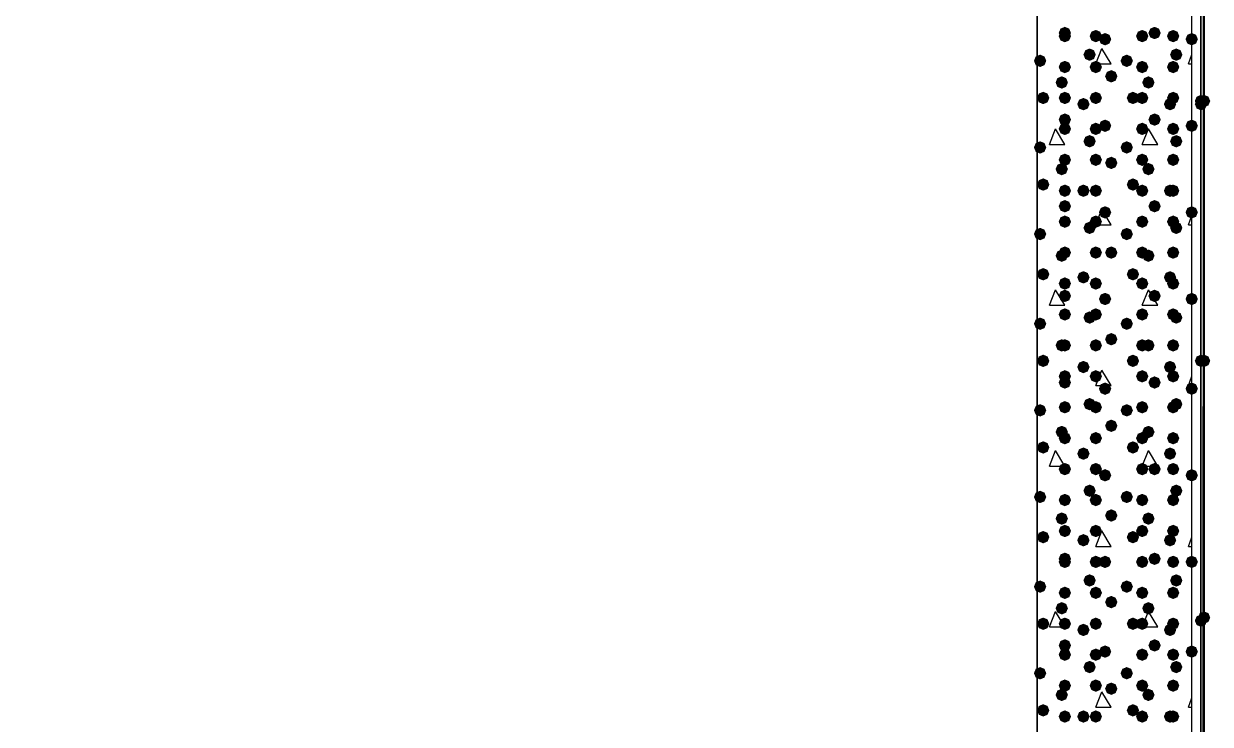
# Model space of a CAD drawing. Header units: millimetres. Extents: x 0 to 420, y 0 to 297.
# Drawn here: x 364.68 to 380.92, y 171.68 to 181.27 of the extents above; entities that cross this region are included whole.
import ezdxf

# ---------------------------------------------------------------- set-up
doc = ezdxf.new("R2010")
doc.units = ezdxf.units.MM
doc.layers.get('0').update_dxf_attribs({"linetype": 'CONTINUOUS'})

msp = doc.modelspace()

# ---------------------------------------------------------------- hatches: boundary and pattern name
at = {"true_color": 0x000007}
h = msp.add_hatch(color=0, dxfattribs=at)
h.paths.add_polyline_path([(380.788333, 226.271667), (380.788333, 82.677)], flags=0)
h.paths.add_polyline_path([(380.788333, 82.677), (380.788333, 226.271667)], flags=0)
at = {"true_color": 0x000008}
for points in [[(379.010333, 181.144333), (378.985463, 181.084537), (378.925667, 181.059667), (378.865871, 181.084537), (378.841, 181.144333), (378.865871, 181.204129), (378.925667, 181.229), (378.985462, 181.204129)], [(379.010333, 181.102), (378.985463, 181.042204), (378.925667, 181.017333), (378.865871, 181.042204), (378.841, 181.102), (378.865871, 181.161796), (378.925667, 181.186667), (378.985462, 181.161796)], [(379.433667, 181.102), (379.408796, 181.042204), (379.349, 181.017333), (379.289204, 181.042204), (379.264333, 181.102), (379.289204, 181.161796), (379.349, 181.186667), (379.408796, 181.161796)], [(380.068667, 181.102), (380.043796, 181.042204), (379.984, 181.017333), (379.924204, 181.042204), (379.899333, 181.102), (379.924204, 181.161796), (379.984, 181.186667), (380.043796, 181.161796)], [(380.238, 181.144333), (380.213129, 181.084537), (380.153333, 181.059667), (380.093538, 181.084537), (380.068667, 181.144333), (380.093537, 181.204129), (380.153333, 181.229), (380.213129, 181.204129)], [(380.492, 181.102), (380.467129, 181.042204), (380.407333, 181.017333), (380.347538, 181.042204), (380.322667, 181.102), (380.347537, 181.161796), (380.407333, 181.186667), (380.467129, 181.161796)], [(379.560667, 181.059667), (379.535796, 180.999871), (379.476, 180.975), (379.416204, 180.999871), (379.391333, 181.059667), (379.416204, 181.119462), (379.476, 181.144333), (379.535796, 181.119463)], [(380.746, 181.059667), (380.721129, 180.999871), (380.661333, 180.975), (380.601537, 180.999871), (380.576667, 181.059667), (380.601537, 181.119462), (380.661333, 181.144333), (380.721129, 181.119463)], [(379.349, 180.848), (379.324129, 180.788204), (379.264333, 180.763333), (379.204538, 180.788204), (379.179667, 180.848), (379.204537, 180.907796), (379.264333, 180.932667), (379.324129, 180.907796)], [(380.534333, 180.848), (380.509462, 180.788204), (380.449667, 180.763333), (380.389871, 180.788204), (380.365, 180.848), (380.389871, 180.907796), (380.449667, 180.932667), (380.509462, 180.907796)], [(378.671667, 180.763333), (378.646796, 180.703537), (378.587, 180.678667), (378.527204, 180.703537), (378.502333, 180.763333), (378.527204, 180.823129), (378.587, 180.848), (378.646796, 180.823129)], [(379.010333, 180.678667), (378.985463, 180.618871), (378.925667, 180.594), (378.865871, 180.618871), (378.841, 180.678667), (378.865871, 180.738462), (378.925667, 180.763333), (378.985462, 180.738463)], [(379.433667, 180.678667), (379.408796, 180.618871), (379.349, 180.594), (379.289204, 180.618871), (379.264333, 180.678667), (379.289204, 180.738462), (379.349, 180.763333), (379.408796, 180.738463)], [(379.857, 180.763333), (379.832129, 180.703537), (379.772333, 180.678667), (379.712538, 180.703537), (379.687667, 180.763333), (379.712537, 180.823129), (379.772333, 180.848), (379.832129, 180.823129)], [(380.068667, 180.678667), (380.043796, 180.618871), (379.984, 180.594), (379.924204, 180.618871), (379.899333, 180.678667), (379.924204, 180.738462), (379.984, 180.763333), (380.043796, 180.738463)], [(380.492, 180.678667), (380.467129, 180.618871), (380.407333, 180.594), (380.347538, 180.618871), (380.322667, 180.678667), (380.347537, 180.738462), (380.407333, 180.763333), (380.467129, 180.738463)], [(378.968, 180.467), (378.943129, 180.407204), (378.883333, 180.382333), (378.823537, 180.407204), (378.798667, 180.467), (378.823537, 180.526796), (378.883333, 180.551667), (378.943129, 180.526796)], [(379.645333, 180.551667), (379.620463, 180.491871), (379.560667, 180.467), (379.500871, 180.491871), (379.476, 180.551667), (379.500871, 180.611462), (379.560667, 180.636333), (379.620462, 180.611463)], [(380.153333, 180.467), (380.128462, 180.407204), (380.068667, 180.382333), (380.008871, 180.407204), (379.984, 180.467), (380.008871, 180.526796), (380.068667, 180.551667), (380.128462, 180.526796)], [(378.714, 180.255333), (378.689129, 180.195537), (378.629333, 180.170667), (378.569537, 180.195537), (378.544667, 180.255333), (378.569537, 180.315129), (378.629333, 180.34), (378.689129, 180.315129)], [(379.010333, 180.255333), (378.985463, 180.195537), (378.925667, 180.170667), (378.865871, 180.195537), (378.841, 180.255333), (378.865871, 180.315129), (378.925667, 180.34), (378.985462, 180.315129)], [(379.264333, 180.170667), (379.239462, 180.110871), (379.179667, 180.086), (379.119871, 180.110871), (379.095, 180.170667), (379.119871, 180.230462), (379.179667, 180.255333), (379.239462, 180.230463)], [(379.433667, 180.255333), (379.408796, 180.195537), (379.349, 180.170667), (379.289204, 180.195537), (379.264333, 180.255333), (379.289204, 180.315129), (379.349, 180.34), (379.408796, 180.315129)], [(379.941667, 180.255333), (379.916796, 180.195537), (379.857, 180.170667), (379.797204, 180.195537), (379.772333, 180.255333), (379.797204, 180.315129), (379.857, 180.34), (379.916796, 180.315129)], [(380.068667, 180.255333), (380.043796, 180.195537), (379.984, 180.170667), (379.924204, 180.195537), (379.899333, 180.255333), (379.924204, 180.315129), (379.984, 180.34), (380.043796, 180.315129)], [(380.449667, 180.170667), (380.424796, 180.110871), (380.365, 180.086), (380.305204, 180.110871), (380.280333, 180.170667), (380.305204, 180.230462), (380.365, 180.255333), (380.424796, 180.230463)], [(380.492, 180.255333), (380.467129, 180.195537), (380.407333, 180.170667), (380.347538, 180.195537), (380.322667, 180.255333), (380.347537, 180.315129), (380.407333, 180.34), (380.467129, 180.315129)], [(379.010333, 179.959), (378.985463, 179.899204), (378.925667, 179.874333), (378.865871, 179.899204), (378.841, 179.959), (378.865871, 180.018796), (378.925667, 180.043667), (378.985462, 180.018796)], [(379.010333, 179.832), (378.985463, 179.772204), (378.925667, 179.747333), (378.865871, 179.772204), (378.841, 179.832), (378.865871, 179.891796), (378.925667, 179.916667), (378.985462, 179.891796)], [(379.433667, 179.832), (379.408796, 179.772204), (379.349, 179.747333), (379.289204, 179.772204), (379.264333, 179.832), (379.289204, 179.891796), (379.349, 179.916667), (379.408796, 179.891796)], [(379.560667, 179.874333), (379.535796, 179.814537), (379.476, 179.789667), (379.416204, 179.814537), (379.391333, 179.874333), (379.416204, 179.934129), (379.476, 179.959), (379.535796, 179.934129)], [(380.068667, 179.832), (380.043796, 179.772204), (379.984, 179.747333), (379.924204, 179.772204), (379.899333, 179.832), (379.924204, 179.891796), (379.984, 179.916667), (380.043796, 179.891796)], [(380.238, 179.959), (380.213129, 179.899204), (380.153333, 179.874333), (380.093538, 179.899204), (380.068667, 179.959), (380.093537, 180.018796), (380.153333, 180.043667), (380.213129, 180.018796)], [(380.492, 179.832), (380.467129, 179.772204), (380.407333, 179.747333), (380.347538, 179.772204), (380.322667, 179.832), (380.347537, 179.891796), (380.407333, 179.916667), (380.467129, 179.891796)], [(380.746, 179.874333), (380.721129, 179.814537), (380.661333, 179.789667), (380.601537, 179.814537), (380.576667, 179.874333), (380.601537, 179.934129), (380.661333, 179.959), (380.721129, 179.934129)], [(379.349, 179.662667), (379.324129, 179.602871), (379.264333, 179.578), (379.204538, 179.602871), (379.179667, 179.662667), (379.204537, 179.722462), (379.264333, 179.747333), (379.324129, 179.722463)], [(380.534333, 179.662667), (380.509462, 179.602871), (380.449667, 179.578), (380.389871, 179.602871), (380.365, 179.662667), (380.389871, 179.722462), (380.449667, 179.747333), (380.509462, 179.722463)], [(378.671667, 179.578), (378.646796, 179.518204), (378.587, 179.493333), (378.527204, 179.518204), (378.502333, 179.578), (378.527204, 179.637796), (378.587, 179.662667), (378.646796, 179.637796)], [(379.857, 179.578), (379.832129, 179.518204), (379.772333, 179.493333), (379.712538, 179.518204), (379.687667, 179.578), (379.712537, 179.637796), (379.772333, 179.662667), (379.832129, 179.637796)], [(379.010333, 179.408667), (378.985463, 179.348871), (378.925667, 179.324), (378.865871, 179.348871), (378.841, 179.408667), (378.865871, 179.468462), (378.925667, 179.493333), (378.985462, 179.468463)], [(379.433667, 179.408667), (379.408796, 179.348871), (379.349, 179.324), (379.289204, 179.348871), (379.264333, 179.408667), (379.289204, 179.468462), (379.349, 179.493333), (379.408796, 179.468463)], [(379.645333, 179.366333), (379.620463, 179.306537), (379.560667, 179.281667), (379.500871, 179.306537), (379.476, 179.366333), (379.500871, 179.426129), (379.560667, 179.451), (379.620462, 179.426129)], [(380.068667, 179.408667), (380.043796, 179.348871), (379.984, 179.324), (379.924204, 179.348871), (379.899333, 179.408667), (379.924204, 179.468462), (379.984, 179.493333), (380.043796, 179.468463)], [(380.492, 179.408667), (380.467129, 179.348871), (380.407333, 179.324), (380.347538, 179.348871), (380.322667, 179.408667), (380.347537, 179.468462), (380.407333, 179.493333), (380.467129, 179.468463)], [(378.968, 179.281667), (378.943129, 179.221871), (378.883333, 179.197), (378.823537, 179.221871), (378.798667, 179.281667), (378.823537, 179.341462), (378.883333, 179.366333), (378.943129, 179.341463)], [(380.153333, 179.281667), (380.128462, 179.221871), (380.068667, 179.197), (380.008871, 179.221871), (379.984, 179.281667), (380.008871, 179.341462), (380.068667, 179.366333), (380.128462, 179.341463)], [(378.714, 179.07), (378.689129, 179.010204), (378.629333, 178.985333), (378.569537, 179.010204), (378.544667, 179.07), (378.569537, 179.129796), (378.629333, 179.154667), (378.689129, 179.129796)], [(379.941667, 179.07), (379.916796, 179.010204), (379.857, 178.985333), (379.797204, 179.010204), (379.772333, 179.07), (379.797204, 179.129796), (379.857, 179.154667), (379.916796, 179.129796)], [(379.010333, 178.985333), (378.985463, 178.925537), (378.925667, 178.900667), (378.865871, 178.925537), (378.841, 178.985333), (378.865871, 179.045129), (378.925667, 179.07), (378.985462, 179.045129)], [(379.264333, 178.985333), (379.239462, 178.925537), (379.179667, 178.900667), (379.119871, 178.925537), (379.095, 178.985333), (379.119871, 179.045129), (379.179667, 179.07), (379.239462, 179.045129)], [(379.433667, 178.985333), (379.408796, 178.925537), (379.349, 178.900667), (379.289204, 178.925537), (379.264333, 178.985333), (379.289204, 179.045129), (379.349, 179.07), (379.408796, 179.045129)], [(380.068667, 178.985333), (380.043796, 178.925537), (379.984, 178.900667), (379.924204, 178.925537), (379.899333, 178.985333), (379.924204, 179.045129), (379.984, 179.07), (380.043796, 179.045129)], [(380.449667, 178.985333), (380.424796, 178.925537), (380.365, 178.900667), (380.305204, 178.925537), (380.280333, 178.985333), (380.305204, 179.045129), (380.365, 179.07), (380.424796, 179.045129)], [(380.492, 178.985333), (380.467129, 178.925537), (380.407333, 178.900667), (380.347538, 178.925537), (380.322667, 178.985333), (380.347537, 179.045129), (380.407333, 179.07), (380.467129, 179.045129)], [(379.010333, 178.773667), (378.985463, 178.713871), (378.925667, 178.689), (378.865871, 178.713871), (378.841, 178.773667), (378.865871, 178.833462), (378.925667, 178.858333), (378.985462, 178.833463)], [(379.560667, 178.689), (379.535796, 178.629204), (379.476, 178.604333), (379.416204, 178.629204), (379.391333, 178.689), (379.416204, 178.748796), (379.476, 178.773667), (379.535796, 178.748796)], [(380.238, 178.773667), (380.213129, 178.713871), (380.153333, 178.689), (380.093538, 178.713871), (380.068667, 178.773667), (380.093537, 178.833462), (380.153333, 178.858333), (380.213129, 178.833463)], [(380.746, 178.689), (380.721129, 178.629204), (380.661333, 178.604333), (380.601537, 178.629204), (380.576667, 178.689), (380.601537, 178.748796), (380.661333, 178.773667), (380.721129, 178.748796)], [(379.010333, 178.562), (378.985463, 178.502204), (378.925667, 178.477333), (378.865871, 178.502204), (378.841, 178.562), (378.865871, 178.621796), (378.925667, 178.646667), (378.985462, 178.621796)], [(379.433667, 178.562), (379.408796, 178.502204), (379.349, 178.477333), (379.289204, 178.502204), (379.264333, 178.562), (379.289204, 178.621796), (379.349, 178.646667), (379.408796, 178.621796)], [(380.068667, 178.562), (380.043796, 178.502204), (379.984, 178.477333), (379.924204, 178.502204), (379.899333, 178.562), (379.924204, 178.621796), (379.984, 178.646667), (380.043796, 178.621796)], [(380.492, 178.562), (380.467129, 178.502204), (380.407333, 178.477333), (380.347538, 178.502204), (380.322667, 178.562), (380.347537, 178.621796), (380.407333, 178.646667), (380.467129, 178.621796)], [(378.671667, 178.392667), (378.646796, 178.332871), (378.587, 178.308), (378.527204, 178.332871), (378.502333, 178.392667), (378.527204, 178.452462), (378.587, 178.477333), (378.646796, 178.452463)], [(379.349, 178.477333), (379.324129, 178.417537), (379.264333, 178.392667), (379.204538, 178.417537), (379.179667, 178.477333), (379.204537, 178.537129), (379.264333, 178.562), (379.324129, 178.537129)], [(379.857, 178.392667), (379.832129, 178.332871), (379.772333, 178.308), (379.712538, 178.332871), (379.687667, 178.392667), (379.712537, 178.452462), (379.772333, 178.477333), (379.832129, 178.452463)], [(380.534333, 178.477333), (380.509462, 178.417537), (380.449667, 178.392667), (380.389871, 178.417537), (380.365, 178.477333), (380.389871, 178.537129), (380.449667, 178.562), (380.509462, 178.537129)], [(378.968, 178.096333), (378.943129, 178.036537), (378.883333, 178.011667), (378.823537, 178.036537), (378.798667, 178.096333), (378.823537, 178.156129), (378.883333, 178.181), (378.943129, 178.156129)], [(379.010333, 178.138667), (378.985463, 178.078871), (378.925667, 178.054), (378.865871, 178.078871), (378.841, 178.138667), (378.865871, 178.198462), (378.925667, 178.223333), (378.985462, 178.198463)], [(379.433667, 178.138667), (379.408796, 178.078871), (379.349, 178.054), (379.289204, 178.078871), (379.264333, 178.138667), (379.289204, 178.198462), (379.349, 178.223333), (379.408796, 178.198463)], [(379.645333, 178.138667), (379.620463, 178.078871), (379.560667, 178.054), (379.500871, 178.078871), (379.476, 178.138667), (379.500871, 178.198462), (379.560667, 178.223333), (379.620462, 178.198463)], [(380.068667, 178.138667), (380.043796, 178.078871), (379.984, 178.054), (379.924204, 178.078871), (379.899333, 178.138667), (379.924204, 178.198462), (379.984, 178.223333), (380.043796, 178.198463)], [(380.153333, 178.096333), (380.128462, 178.036537), (380.068667, 178.011667), (380.008871, 178.036537), (379.984, 178.096333), (380.008871, 178.156129), (380.068667, 178.181), (380.128462, 178.156129)], [(380.492, 178.138667), (380.467129, 178.078871), (380.407333, 178.054), (380.347538, 178.078871), (380.322667, 178.138667), (380.347537, 178.198462), (380.407333, 178.223333), (380.467129, 178.198463)], [(378.714, 177.842333), (378.689129, 177.782537), (378.629333, 177.757667), (378.569537, 177.782537), (378.544667, 177.842333), (378.569537, 177.902129), (378.629333, 177.927), (378.689129, 177.902129)], [(379.010333, 177.715333), (378.985463, 177.655537), (378.925667, 177.630667), (378.865871, 177.655537), (378.841, 177.715333), (378.865871, 177.775129), (378.925667, 177.8), (378.985462, 177.775129)], [(379.264333, 177.8), (379.239462, 177.740204), (379.179667, 177.715333), (379.119871, 177.740204), (379.095, 177.8), (379.119871, 177.859796), (379.179667, 177.884667), (379.239462, 177.859796)], [(379.433667, 177.715333), (379.408796, 177.655537), (379.349, 177.630667), (379.289204, 177.655537), (379.264333, 177.715333), (379.289204, 177.775129), (379.349, 177.8), (379.408796, 177.775129)], [(379.941667, 177.842333), (379.916796, 177.782537), (379.857, 177.757667), (379.797204, 177.782537), (379.772333, 177.842333), (379.797204, 177.902129), (379.857, 177.927), (379.916796, 177.902129)], [(380.068667, 177.715333), (380.043796, 177.655537), (379.984, 177.630667), (379.924204, 177.655537), (379.899333, 177.715333), (379.924204, 177.775129), (379.984, 177.8), (380.043796, 177.775129)], [(380.449667, 177.8), (380.424796, 177.740204), (380.365, 177.715333), (380.305204, 177.740204), (380.280333, 177.8), (380.305204, 177.859796), (380.365, 177.884667), (380.424796, 177.859796)], [(380.492, 177.715333), (380.467129, 177.655537), (380.407333, 177.630667), (380.347538, 177.655537), (380.322667, 177.715333), (380.347537, 177.775129), (380.407333, 177.8), (380.467129, 177.775129)], [(379.010333, 177.546), (378.985463, 177.486204), (378.925667, 177.461333), (378.865871, 177.486204), (378.841, 177.546), (378.865871, 177.605796), (378.925667, 177.630667), (378.985462, 177.605796)], [(380.238, 177.546), (380.213129, 177.486204), (380.153333, 177.461333), (380.093538, 177.486204), (380.068667, 177.546), (380.093537, 177.605796), (380.153333, 177.630667), (380.213129, 177.605796)], [(379.560667, 177.503667), (379.535796, 177.443871), (379.476, 177.419), (379.416204, 177.443871), (379.391333, 177.503667), (379.416204, 177.563462), (379.476, 177.588333), (379.535796, 177.563463)], [(380.746, 177.503667), (380.721129, 177.443871), (380.661333, 177.419), (380.601537, 177.443871), (380.576667, 177.503667), (380.601537, 177.563462), (380.661333, 177.588333), (380.721129, 177.563463)], [(379.010333, 177.292), (378.985463, 177.232204), (378.925667, 177.207333), (378.865871, 177.232204), (378.841, 177.292), (378.865871, 177.351796), (378.925667, 177.376667), (378.985462, 177.351796)], [(379.349, 177.249667), (379.324129, 177.189871), (379.264333, 177.165), (379.204538, 177.189871), (379.179667, 177.249667), (379.204537, 177.309462), (379.264333, 177.334333), (379.324129, 177.309463)], [(379.433667, 177.292), (379.408796, 177.232204), (379.349, 177.207333), (379.289204, 177.232204), (379.264333, 177.292), (379.289204, 177.351796), (379.349, 177.376667), (379.408796, 177.351796)], [(380.068667, 177.292), (380.043796, 177.232204), (379.984, 177.207333), (379.924204, 177.232204), (379.899333, 177.292), (379.924204, 177.351796), (379.984, 177.376667), (380.043796, 177.351796)], [(380.492, 177.292), (380.467129, 177.232204), (380.407333, 177.207333), (380.347538, 177.232204), (380.322667, 177.292), (380.347537, 177.351796), (380.407333, 177.376667), (380.467129, 177.351796)], [(380.534333, 177.249667), (380.509462, 177.189871), (380.449667, 177.165), (380.389871, 177.189871), (380.365, 177.249667), (380.389871, 177.309462), (380.449667, 177.334333), (380.509462, 177.309463)], [(378.671667, 177.165), (378.646796, 177.105204), (378.587, 177.080333), (378.527204, 177.105204), (378.502333, 177.165), (378.527204, 177.224796), (378.587, 177.249667), (378.646796, 177.224796)], [(379.857, 177.165), (379.832129, 177.105204), (379.772333, 177.080333), (379.712538, 177.105204), (379.687667, 177.165), (379.712537, 177.224796), (379.772333, 177.249667), (379.832129, 177.224796)], [(379.645333, 176.953333), (379.620463, 176.893537), (379.560667, 176.868667), (379.500871, 176.893537), (379.476, 176.953333), (379.500871, 177.013129), (379.560667, 177.038), (379.620462, 177.013129)], [(378.968, 176.868667), (378.943129, 176.808871), (378.883333, 176.784), (378.823537, 176.808871), (378.798667, 176.868667), (378.823537, 176.928462), (378.883333, 176.953333), (378.943129, 176.928463)], [(379.010333, 176.868667), (378.985463, 176.808871), (378.925667, 176.784), (378.865871, 176.808871), (378.841, 176.868667), (378.865871, 176.928462), (378.925667, 176.953333), (378.985462, 176.928463)], [(379.433667, 176.868667), (379.408796, 176.808871), (379.349, 176.784), (379.289204, 176.808871), (379.264333, 176.868667), (379.289204, 176.928462), (379.349, 176.953333), (379.408796, 176.928463)], [(380.068667, 176.868667), (380.043796, 176.808871), (379.984, 176.784), (379.924204, 176.808871), (379.899333, 176.868667), (379.924204, 176.928462), (379.984, 176.953333), (380.043796, 176.928463)], [(380.153333, 176.868667), (380.128462, 176.808871), (380.068667, 176.784), (380.008871, 176.808871), (379.984, 176.868667), (380.008871, 176.928462), (380.068667, 176.953333), (380.128462, 176.928463)], [(380.492, 176.868667), (380.467129, 176.808871), (380.407333, 176.784), (380.347538, 176.808871), (380.322667, 176.868667), (380.347537, 176.928462), (380.407333, 176.953333), (380.467129, 176.928463)], [(378.714, 176.657), (378.689129, 176.597204), (378.629333, 176.572333), (378.569537, 176.597204), (378.544667, 176.657), (378.569537, 176.716796), (378.629333, 176.741667), (378.689129, 176.716796)], [(379.264333, 176.572333), (379.239462, 176.512537), (379.179667, 176.487667), (379.119871, 176.512537), (379.095, 176.572333), (379.119871, 176.632129), (379.179667, 176.657), (379.239462, 176.632129)], [(379.941667, 176.657), (379.916796, 176.597204), (379.857, 176.572333), (379.797204, 176.597204), (379.772333, 176.657), (379.797204, 176.716796), (379.857, 176.741667), (379.916796, 176.716796)], [(380.449667, 176.572333), (380.424796, 176.512537), (380.365, 176.487667), (380.305204, 176.512537), (380.280333, 176.572333), (380.305204, 176.632129), (380.365, 176.657), (380.424796, 176.632129)], [(379.010333, 176.445333), (378.985463, 176.385537), (378.925667, 176.360667), (378.865871, 176.385537), (378.841, 176.445333), (378.865871, 176.505129), (378.925667, 176.53), (378.985462, 176.505129)], [(379.433667, 176.445333), (379.408796, 176.385537), (379.349, 176.360667), (379.289204, 176.385537), (379.264333, 176.445333), (379.289204, 176.505129), (379.349, 176.53), (379.408796, 176.505129)], [(380.068667, 176.445333), (380.043796, 176.385537), (379.984, 176.360667), (379.924204, 176.385537), (379.899333, 176.445333), (379.924204, 176.505129), (379.984, 176.53), (380.043796, 176.505129)], [(380.492, 176.445333), (380.467129, 176.385537), (380.407333, 176.360667), (380.347538, 176.385537), (380.322667, 176.445333), (380.347537, 176.505129), (380.407333, 176.53), (380.467129, 176.505129)], [(379.010333, 176.360667), (378.985463, 176.300871), (378.925667, 176.276), (378.865871, 176.300871), (378.841, 176.360667), (378.865871, 176.420462), (378.925667, 176.445333), (378.985462, 176.420463)], [(379.560667, 176.276), (379.535796, 176.216204), (379.476, 176.191333), (379.416204, 176.216204), (379.391333, 176.276), (379.416204, 176.335796), (379.476, 176.360667), (379.535796, 176.335796)], [(380.238, 176.360667), (380.213129, 176.300871), (380.153333, 176.276), (380.093538, 176.300871), (380.068667, 176.360667), (380.093537, 176.420462), (380.153333, 176.445333), (380.213129, 176.420463)], [(380.746, 176.276), (380.721129, 176.216204), (380.661333, 176.191333), (380.601537, 176.216204), (380.576667, 176.276), (380.601537, 176.335796), (380.661333, 176.360667), (380.721129, 176.335796)], [(379.349, 176.064333), (379.324129, 176.004537), (379.264333, 175.979667), (379.204538, 176.004537), (379.179667, 176.064333), (379.204537, 176.124129), (379.264333, 176.149), (379.324129, 176.124129)], [(380.534333, 176.064333), (380.509462, 176.004537), (380.449667, 175.979667), (380.389871, 176.004537), (380.365, 176.064333), (380.389871, 176.124129), (380.449667, 176.149), (380.509462, 176.124129)], [(378.671667, 175.979667), (378.646796, 175.919871), (378.587, 175.895), (378.527204, 175.919871), (378.502333, 175.979667), (378.527204, 176.039462), (378.587, 176.064333), (378.646796, 176.039463)], [(379.010333, 176.022), (378.985463, 175.962204), (378.925667, 175.937333), (378.865871, 175.962204), (378.841, 176.022), (378.865871, 176.081796), (378.925667, 176.106667), (378.985462, 176.081796)], [(379.433667, 176.022), (379.408796, 175.962204), (379.349, 175.937333), (379.289204, 175.962204), (379.264333, 176.022), (379.289204, 176.081796), (379.349, 176.106667), (379.408796, 176.081796)], [(379.857, 175.979667), (379.832129, 175.919871), (379.772333, 175.895), (379.712538, 175.919871), (379.687667, 175.979667), (379.712537, 176.039462), (379.772333, 176.064333), (379.832129, 176.039463)], [(380.068667, 176.022), (380.043796, 175.962204), (379.984, 175.937333), (379.924204, 175.962204), (379.899333, 176.022), (379.924204, 176.081796), (379.984, 176.106667), (380.043796, 176.081796)], [(380.492, 176.022), (380.467129, 175.962204), (380.407333, 175.937333), (380.347538, 175.962204), (380.322667, 176.022), (380.347537, 176.081796), (380.407333, 176.106667), (380.467129, 176.081796)], [(379.645333, 175.768), (379.620463, 175.708204), (379.560667, 175.683333), (379.500871, 175.708204), (379.476, 175.768), (379.500871, 175.827796), (379.560667, 175.852667), (379.620462, 175.827796)], [(378.968, 175.683333), (378.943129, 175.623538), (378.883333, 175.598667), (378.823537, 175.623538), (378.798667, 175.683333), (378.823537, 175.743129), (378.883333, 175.768), (378.943129, 175.743129)], [(379.010333, 175.598667), (378.985463, 175.538871), (378.925667, 175.514), (378.865871, 175.538871), (378.841, 175.598667), (378.865871, 175.658462), (378.925667, 175.683333), (378.985462, 175.658463)], [(379.433667, 175.598667), (379.408796, 175.538871), (379.349, 175.514), (379.289204, 175.538871), (379.264333, 175.598667), (379.289204, 175.658462), (379.349, 175.683333), (379.408796, 175.658463)], [(380.068667, 175.598667), (380.043796, 175.538871), (379.984, 175.514), (379.924204, 175.538871), (379.899333, 175.598667), (379.924204, 175.658462), (379.984, 175.683333), (380.043796, 175.658463)], [(380.153333, 175.683333), (380.128462, 175.623538), (380.068667, 175.598667), (380.008871, 175.623538), (379.984, 175.683333), (380.008871, 175.743129), (380.068667, 175.768), (380.128462, 175.743129)], [(380.492, 175.598667), (380.467129, 175.538871), (380.407333, 175.514), (380.347538, 175.538871), (380.322667, 175.598667), (380.347537, 175.658462), (380.407333, 175.683333), (380.467129, 175.658463)], [(378.714, 175.471667), (378.689129, 175.411871), (378.629333, 175.387), (378.569537, 175.411871), (378.544667, 175.471667), (378.569537, 175.531462), (378.629333, 175.556333), (378.689129, 175.531463)], [(379.941667, 175.471667), (379.916796, 175.411871), (379.857, 175.387), (379.797204, 175.411871), (379.772333, 175.471667), (379.797204, 175.531462), (379.857, 175.556333), (379.916796, 175.531463)], [(379.264333, 175.387), (379.239462, 175.327204), (379.179667, 175.302333), (379.119871, 175.327204), (379.095, 175.387), (379.119871, 175.446796), (379.179667, 175.471667), (379.239462, 175.446796)], [(380.449667, 175.387), (380.424796, 175.327204), (380.365, 175.302333), (380.305204, 175.327204), (380.280333, 175.387), (380.305204, 175.446796), (380.365, 175.471667), (380.424796, 175.446796)], [(379.010333, 175.175333), (378.985463, 175.115537), (378.925667, 175.090667), (378.865871, 175.115537), (378.841, 175.175333), (378.865871, 175.235129), (378.925667, 175.26), (378.985462, 175.235129)], [(379.010333, 175.175333), (378.985463, 175.115537), (378.925667, 175.090667), (378.865871, 175.115537), (378.841, 175.175333), (378.865871, 175.235129), (378.925667, 175.26), (378.985462, 175.235129)], [(379.433667, 175.175333), (379.408796, 175.115537), (379.349, 175.090667), (379.289204, 175.115537), (379.264333, 175.175333), (379.289204, 175.235129), (379.349, 175.26), (379.408796, 175.235129)], [(379.560667, 175.090667), (379.535796, 175.030871), (379.476, 175.006), (379.416204, 175.030871), (379.391333, 175.090667), (379.416204, 175.150462), (379.476, 175.175333), (379.535796, 175.150463)], [(380.068667, 175.175333), (380.043796, 175.115537), (379.984, 175.090667), (379.924204, 175.115537), (379.899333, 175.175333), (379.924204, 175.235129), (379.984, 175.26), (380.043796, 175.235129)], [(380.238, 175.175333), (380.213129, 175.115537), (380.153333, 175.090667), (380.093538, 175.115537), (380.068667, 175.175333), (380.093537, 175.235129), (380.153333, 175.26), (380.213129, 175.235129)], [(380.492, 175.175333), (380.467129, 175.115537), (380.407333, 175.090667), (380.347538, 175.115537), (380.322667, 175.175333), (380.347537, 175.235129), (380.407333, 175.26), (380.467129, 175.235129)], [(380.746, 175.090667), (380.721129, 175.030871), (380.661333, 175.006), (380.601537, 175.030871), (380.576667, 175.090667), (380.601537, 175.150462), (380.661333, 175.175333), (380.721129, 175.150463)], [(378.671667, 174.794333), (378.646796, 174.734537), (378.587, 174.709667), (378.527204, 174.734537), (378.502333, 174.794333), (378.527204, 174.854129), (378.587, 174.879), (378.646796, 174.854129)], [(379.349, 174.879), (379.324129, 174.819204), (379.264333, 174.794333), (379.204538, 174.819204), (379.179667, 174.879), (379.204537, 174.938796), (379.264333, 174.963667), (379.324129, 174.938796)], [(379.857, 174.794333), (379.832129, 174.734537), (379.772333, 174.709667), (379.712538, 174.734537), (379.687667, 174.794333), (379.712537, 174.854129), (379.772333, 174.879), (379.832129, 174.854129)], [(380.534333, 174.879), (380.509462, 174.819204), (380.449667, 174.794333), (380.389871, 174.819204), (380.365, 174.879), (380.389871, 174.938796), (380.449667, 174.963667), (380.509462, 174.938796)], [(379.010333, 174.752), (378.985463, 174.692204), (378.925667, 174.667333), (378.865871, 174.692204), (378.841, 174.752), (378.865871, 174.811796), (378.925667, 174.836667), (378.985462, 174.811796)], [(379.433667, 174.752), (379.408796, 174.692204), (379.349, 174.667333), (379.289204, 174.692204), (379.264333, 174.752), (379.289204, 174.811796), (379.349, 174.836667), (379.408796, 174.811796)], [(380.068667, 174.752), (380.043796, 174.692204), (379.984, 174.667333), (379.924204, 174.692204), (379.899333, 174.752), (379.924204, 174.811796), (379.984, 174.836667), (380.043796, 174.811796)], [(380.492, 174.752), (380.467129, 174.692204), (380.407333, 174.667333), (380.347538, 174.692204), (380.322667, 174.752), (380.347537, 174.811796), (380.407333, 174.836667), (380.467129, 174.811796)], [(378.968, 174.498), (378.943129, 174.438204), (378.883333, 174.413333), (378.823537, 174.438204), (378.798667, 174.498), (378.823537, 174.557796), (378.883333, 174.582667), (378.943129, 174.557796)], [(379.645333, 174.540333), (379.620463, 174.480537), (379.560667, 174.455667), (379.500871, 174.480537), (379.476, 174.540333), (379.500871, 174.600129), (379.560667, 174.625), (379.620462, 174.600129)], [(380.153333, 174.498), (380.128462, 174.438204), (380.068667, 174.413333), (380.008871, 174.438204), (379.984, 174.498), (380.008871, 174.557796), (380.068667, 174.582667), (380.128462, 174.557796)], [(379.010333, 174.328667), (378.985463, 174.268871), (378.925667, 174.244), (378.865871, 174.268871), (378.841, 174.328667), (378.865871, 174.388462), (378.925667, 174.413333), (378.985462, 174.388463)], [(379.433667, 174.328667), (379.408796, 174.268871), (379.349, 174.244), (379.289204, 174.268871), (379.264333, 174.328667), (379.289204, 174.388462), (379.349, 174.413333), (379.408796, 174.388463)], [(380.068667, 174.328667), (380.043796, 174.268871), (379.984, 174.244), (379.924204, 174.268871), (379.899333, 174.328667), (379.924204, 174.388462), (379.984, 174.413333), (380.043796, 174.388463)], [(380.492, 174.328667), (380.467129, 174.268871), (380.407333, 174.244), (380.347538, 174.268871), (380.322667, 174.328667), (380.347537, 174.388462), (380.407333, 174.413333), (380.467129, 174.388463)], [(378.714, 174.244), (378.689129, 174.184204), (378.629333, 174.159333), (378.569537, 174.184204), (378.544667, 174.244), (378.569537, 174.303796), (378.629333, 174.328667), (378.689129, 174.303796)], [(379.264333, 174.201667), (379.239462, 174.141871), (379.179667, 174.117), (379.119871, 174.141871), (379.095, 174.201667), (379.119871, 174.261462), (379.179667, 174.286333), (379.239462, 174.261463)], [(379.941667, 174.244), (379.916796, 174.184204), (379.857, 174.159333), (379.797204, 174.184204), (379.772333, 174.244), (379.797204, 174.303796), (379.857, 174.328667), (379.916796, 174.303796)], [(380.449667, 174.201667), (380.424796, 174.141871), (380.365, 174.117), (380.305204, 174.141871), (380.280333, 174.201667), (380.305204, 174.261462), (380.365, 174.286333), (380.424796, 174.261463)], [(379.010333, 173.947667), (378.985463, 173.887871), (378.925667, 173.863), (378.865871, 173.887871), (378.841, 173.947667), (378.865871, 174.007462), (378.925667, 174.032333), (378.985462, 174.007463)], [(379.010333, 173.905333), (378.985463, 173.845537), (378.925667, 173.820667), (378.865871, 173.845537), (378.841, 173.905333), (378.865871, 173.965129), (378.925667, 173.99), (378.985462, 173.965129)], [(379.433667, 173.905333), (379.408796, 173.845537), (379.349, 173.820667), (379.289204, 173.845537), (379.264333, 173.905333), (379.289204, 173.965129), (379.349, 173.99), (379.408796, 173.965129)], [(379.560667, 173.905333), (379.535796, 173.845537), (379.476, 173.820667), (379.416204, 173.845537), (379.391333, 173.905333), (379.416204, 173.965129), (379.476, 173.99), (379.535796, 173.965129)], [(380.068667, 173.905333), (380.043796, 173.845537), (379.984, 173.820667), (379.924204, 173.845537), (379.899333, 173.905333), (379.924204, 173.965129), (379.984, 173.99), (380.043796, 173.965129)], [(380.238, 173.947667), (380.213129, 173.887871), (380.153333, 173.863), (380.093538, 173.887871), (380.068667, 173.947667), (380.093537, 174.007462), (380.153333, 174.032333), (380.213129, 174.007463)], [(380.492, 173.905333), (380.467129, 173.845537), (380.407333, 173.820667), (380.347538, 173.845537), (380.322667, 173.905333), (380.347537, 173.965129), (380.407333, 173.99), (380.467129, 173.965129)], [(380.746, 173.905333), (380.721129, 173.845537), (380.661333, 173.820667), (380.601537, 173.845537), (380.576667, 173.905333), (380.601537, 173.965129), (380.661333, 173.99), (380.721129, 173.965129)], [(379.349, 173.651333), (379.324129, 173.591537), (379.264333, 173.566667), (379.204538, 173.591537), (379.179667, 173.651333), (379.204537, 173.711129), (379.264333, 173.736), (379.324129, 173.711129)], [(380.534333, 173.651333), (380.509462, 173.591537), (380.449667, 173.566667), (380.389871, 173.591537), (380.365, 173.651333), (380.389871, 173.711129), (380.449667, 173.736), (380.509462, 173.711129)], [(378.671667, 173.566667), (378.646796, 173.506871), (378.587, 173.482), (378.527204, 173.506871), (378.502333, 173.566667), (378.527204, 173.626462), (378.587, 173.651333), (378.646796, 173.626463)], [(379.010333, 173.482), (378.985463, 173.422204), (378.925667, 173.397333), (378.865871, 173.422204), (378.841, 173.482), (378.865871, 173.541796), (378.925667, 173.566667), (378.985462, 173.541796)], [(379.433667, 173.482), (379.408796, 173.422204), (379.349, 173.397333), (379.289204, 173.422204), (379.264333, 173.482), (379.289204, 173.541796), (379.349, 173.566667), (379.408796, 173.541796)], [(379.857, 173.566667), (379.832129, 173.506871), (379.772333, 173.482), (379.712538, 173.506871), (379.687667, 173.566667), (379.712537, 173.626462), (379.772333, 173.651333), (379.832129, 173.626463)], [(380.068667, 173.482), (380.043796, 173.422204), (379.984, 173.397333), (379.924204, 173.422204), (379.899333, 173.482), (379.924204, 173.541796), (379.984, 173.566667), (380.043796, 173.541796)], [(380.492, 173.482), (380.467129, 173.422204), (380.407333, 173.397333), (380.347538, 173.422204), (380.322667, 173.482), (380.347537, 173.541796), (380.407333, 173.566667), (380.467129, 173.541796)], [(379.645333, 173.355), (379.620463, 173.295204), (379.560667, 173.270333), (379.500871, 173.295204), (379.476, 173.355), (379.500871, 173.414796), (379.560667, 173.439667), (379.620462, 173.414796)], [(378.968, 173.270333), (378.943129, 173.210537), (378.883333, 173.185667), (378.823537, 173.210537), (378.798667, 173.270333), (378.823537, 173.330129), (378.883333, 173.355), (378.943129, 173.330129)], [(380.153333, 173.270333), (380.128462, 173.210537), (380.068667, 173.185667), (380.008871, 173.210537), (379.984, 173.270333), (380.008871, 173.330129), (380.068667, 173.355), (380.128462, 173.330129)], [(378.714, 173.058667), (378.689129, 172.998871), (378.629333, 172.974), (378.569537, 172.998871), (378.544667, 173.058667), (378.569537, 173.118462), (378.629333, 173.143333), (378.689129, 173.118463)], [(379.010333, 173.058667), (378.985463, 172.998871), (378.925667, 172.974), (378.865871, 172.998871), (378.841, 173.058667), (378.865871, 173.118462), (378.925667, 173.143333), (378.985462, 173.118463)], [(379.433667, 173.058667), (379.408796, 172.998871), (379.349, 172.974), (379.289204, 172.998871), (379.264333, 173.058667), (379.289204, 173.118462), (379.349, 173.143333), (379.408796, 173.118463)], [(379.941667, 173.058667), (379.916796, 172.998871), (379.857, 172.974), (379.797204, 172.998871), (379.772333, 173.058667), (379.797204, 173.118462), (379.857, 173.143333), (379.916796, 173.118463)], [(380.068667, 173.058667), (380.043796, 172.998871), (379.984, 172.974), (379.924204, 172.998871), (379.899333, 173.058667), (379.924204, 173.118462), (379.984, 173.143333), (380.043796, 173.118463)], [(380.492, 173.058667), (380.467129, 172.998871), (380.407333, 172.974), (380.347538, 172.998871), (380.322667, 173.058667), (380.347537, 173.118462), (380.407333, 173.143333), (380.467129, 173.118463)], [(379.264333, 172.974), (379.239462, 172.914204), (379.179667, 172.889333), (379.119871, 172.914204), (379.095, 172.974), (379.119871, 173.033796), (379.179667, 173.058667), (379.239462, 173.033796)], [(380.449667, 172.974), (380.424796, 172.914204), (380.365, 172.889333), (380.305204, 172.914204), (380.280333, 172.974), (380.305204, 173.033796), (380.365, 173.058667), (380.424796, 173.033796)], [(379.010333, 172.762333), (378.985463, 172.702537), (378.925667, 172.677667), (378.865871, 172.702537), (378.841, 172.762333), (378.865871, 172.822129), (378.925667, 172.847), (378.985462, 172.822129)], [(379.560667, 172.677667), (379.535796, 172.617871), (379.476, 172.593), (379.416204, 172.617871), (379.391333, 172.677667), (379.416204, 172.737462), (379.476, 172.762333), (379.535796, 172.737463)], [(380.238, 172.762333), (380.213129, 172.702537), (380.153333, 172.677667), (380.093538, 172.702537), (380.068667, 172.762333), (380.093537, 172.822129), (380.153333, 172.847), (380.213129, 172.822129)], [(380.746, 172.677667), (380.721129, 172.617871), (380.661333, 172.593), (380.601537, 172.617871), (380.576667, 172.677667), (380.601537, 172.737462), (380.661333, 172.762333), (380.721129, 172.737463)], [(379.010333, 172.635333), (378.985463, 172.575537), (378.925667, 172.550667), (378.865871, 172.575537), (378.841, 172.635333), (378.865871, 172.695129), (378.925667, 172.72), (378.985462, 172.695129)], [(379.433667, 172.635333), (379.408796, 172.575537), (379.349, 172.550667), (379.289204, 172.575537), (379.264333, 172.635333), (379.289204, 172.695129), (379.349, 172.72), (379.408796, 172.695129)], [(380.068667, 172.635333), (380.043796, 172.575537), (379.984, 172.550667), (379.924204, 172.575537), (379.899333, 172.635333), (379.924204, 172.695129), (379.984, 172.72), (380.043796, 172.695129)], [(380.492, 172.635333), (380.467129, 172.575537), (380.407333, 172.550667), (380.347538, 172.575537), (380.322667, 172.635333), (380.347537, 172.695129), (380.407333, 172.72), (380.467129, 172.695129)], [(378.671667, 172.381333), (378.646796, 172.321537), (378.587, 172.296667), (378.527204, 172.321537), (378.502333, 172.381333), (378.527204, 172.441129), (378.587, 172.466), (378.646796, 172.441129)], [(379.349, 172.466), (379.324129, 172.406204), (379.264333, 172.381333), (379.204538, 172.406204), (379.179667, 172.466), (379.204537, 172.525796), (379.264333, 172.550667), (379.324129, 172.525796)], [(379.857, 172.381333), (379.832129, 172.321537), (379.772333, 172.296667), (379.712538, 172.321537), (379.687667, 172.381333), (379.712537, 172.441129), (379.772333, 172.466), (379.832129, 172.441129)], [(380.534333, 172.466), (380.509462, 172.406204), (380.449667, 172.381333), (380.389871, 172.406204), (380.365, 172.466), (380.389871, 172.525796), (380.449667, 172.550667), (380.509462, 172.525796)], [(379.010333, 172.212), (378.985463, 172.152204), (378.925667, 172.127333), (378.865871, 172.152204), (378.841, 172.212), (378.865871, 172.271796), (378.925667, 172.296667), (378.985462, 172.271796)], [(379.433667, 172.212), (379.408796, 172.152204), (379.349, 172.127333), (379.289204, 172.152204), (379.264333, 172.212), (379.289204, 172.271796), (379.349, 172.296667), (379.408796, 172.271796)], [(379.645333, 172.169667), (379.620463, 172.109871), (379.560667, 172.085), (379.500871, 172.109871), (379.476, 172.169667), (379.500871, 172.229462), (379.560667, 172.254333), (379.620462, 172.229463)], [(380.068667, 172.212), (380.043796, 172.152204), (379.984, 172.127333), (379.924204, 172.152204), (379.899333, 172.212), (379.924204, 172.271796), (379.984, 172.296667), (380.043796, 172.271796)], [(380.492, 172.212), (380.467129, 172.152204), (380.407333, 172.127333), (380.347538, 172.152204), (380.322667, 172.212), (380.347537, 172.271796), (380.407333, 172.296667), (380.467129, 172.271796)], [(378.968, 172.085), (378.943129, 172.025204), (378.883333, 172.000333), (378.823537, 172.025204), (378.798667, 172.085), (378.823537, 172.144796), (378.883333, 172.169667), (378.943129, 172.144796)], [(380.153333, 172.085), (380.128462, 172.025204), (380.068667, 172.000333), (380.008871, 172.025204), (379.984, 172.085), (380.008871, 172.144796), (380.068667, 172.169667), (380.128462, 172.144796)], [(378.714, 171.873333), (378.689129, 171.813538), (378.629333, 171.788667), (378.569537, 171.813538), (378.544667, 171.873333), (378.569537, 171.933129), (378.629333, 171.958), (378.689129, 171.933129)], [(379.941667, 171.873333), (379.916796, 171.813538), (379.857, 171.788667), (379.797204, 171.813538), (379.772333, 171.873333), (379.797204, 171.933129), (379.857, 171.958), (379.916796, 171.933129)], [(379.010333, 171.788667), (378.985463, 171.728871), (378.925667, 171.704), (378.865871, 171.728871), (378.841, 171.788667), (378.865871, 171.848462), (378.925667, 171.873333), (378.985462, 171.848463)], [(379.264333, 171.788667), (379.239462, 171.728871), (379.179667, 171.704), (379.119871, 171.728871), (379.095, 171.788667), (379.119871, 171.848462), (379.179667, 171.873333), (379.239462, 171.848463)], [(379.433667, 171.788667), (379.408796, 171.728871), (379.349, 171.704), (379.289204, 171.728871), (379.264333, 171.788667), (379.289204, 171.848462), (379.349, 171.873333), (379.408796, 171.848463)], [(380.068667, 171.788667), (380.043796, 171.728871), (379.984, 171.704), (379.924204, 171.728871), (379.899333, 171.788667), (379.924204, 171.848462), (379.984, 171.873333), (380.043796, 171.848463)], [(380.449667, 171.788667), (380.424796, 171.728871), (380.365, 171.704), (380.305204, 171.728871), (380.280333, 171.788667), (380.305204, 171.848462), (380.365, 171.873333), (380.424796, 171.848463)], [(380.492, 171.788667), (380.467129, 171.728871), (380.407333, 171.704), (380.347538, 171.728871), (380.322667, 171.788667), (380.347537, 171.848462), (380.407333, 171.873333), (380.467129, 171.848463)]]:
    msp.add_hatch(color=0, dxfattribs=at).paths.add_polyline_path(points, flags=0)
at = {"true_color": 0x0000fe}
for points in [[(380.873, 180.213), (380.848129, 180.153204), (380.788333, 180.128333), (380.728538, 180.153204), (380.703667, 180.213), (380.728537, 180.272796), (380.788333, 180.297667), (380.848129, 180.272796)], [(380.873, 180.170667), (380.848129, 180.110871), (380.788333, 180.086), (380.728538, 180.110871), (380.703667, 180.170667), (380.728537, 180.230462), (380.788333, 180.255333), (380.848129, 180.230463)], [(380.873, 180.170667), (380.848129, 180.110871), (380.788333, 180.086), (380.728538, 180.110871), (380.703667, 180.170667), (380.728537, 180.230462), (380.788333, 180.255333), (380.848129, 180.230463)], [(380.915333, 180.213), (380.890463, 180.153204), (380.830667, 180.128333), (380.770871, 180.153204), (380.746, 180.213), (380.770871, 180.272796), (380.830667, 180.297667), (380.890462, 180.272796)], [(380.873, 176.657), (380.848129, 176.597204), (380.788333, 176.572333), (380.728538, 176.597204), (380.703667, 176.657), (380.728537, 176.716796), (380.788333, 176.741667), (380.848129, 176.716796)], [(380.873, 176.657), (380.848129, 176.597204), (380.788333, 176.572333), (380.728538, 176.597204), (380.703667, 176.657), (380.728537, 176.716796), (380.788333, 176.741667), (380.848129, 176.716796)], [(380.873, 176.657), (380.848129, 176.597204), (380.788333, 176.572333), (380.728538, 176.597204), (380.703667, 176.657), (380.728537, 176.716796), (380.788333, 176.741667), (380.848129, 176.716796)], [(380.915333, 176.657), (380.890463, 176.597204), (380.830667, 176.572333), (380.770871, 176.597204), (380.746, 176.657), (380.770871, 176.716796), (380.830667, 176.741667), (380.890462, 176.716796)], [(380.915333, 173.143333), (380.890463, 173.083537), (380.830667, 173.058667), (380.770871, 173.083537), (380.746, 173.143333), (380.770871, 173.203129), (380.830667, 173.228), (380.890462, 173.203129)], [(380.873, 173.101), (380.848129, 173.041204), (380.788333, 173.016333), (380.728538, 173.041204), (380.703667, 173.101), (380.728537, 173.160796), (380.788333, 173.185667), (380.848129, 173.160796)], [(380.873, 173.101), (380.848129, 173.041204), (380.788333, 173.016333), (380.728538, 173.041204), (380.703667, 173.101), (380.728537, 173.160796), (380.788333, 173.185667), (380.848129, 173.160796)], [(380.873, 173.101), (380.848129, 173.041204), (380.788333, 173.016333), (380.728538, 173.041204), (380.703667, 173.101), (380.728537, 173.160796), (380.788333, 173.185667), (380.848129, 173.160796)]]:
    msp.add_hatch(color=0, dxfattribs=at).paths.add_polyline_path(points, flags=0)

# ---------------------------------------------------------------- linework, layer by layer
at = {"color": 0, "true_color": 0x000007}
for points in [[(380.830667, 82.677), (380.830667, 226.356333), (380.788333, 226.356333)], [(380.788333, 226.314), (380.830667, 226.314), (380.788333, 82.677)], [(380.788333, 226.314), (380.788333, 82.677)], [(380.788333, 82.677), (380.788333, 226.271667), (380.788333, 226.314)], [(380.830667, 226.314), (380.830667, 82.677)], [(380.788333, 226.271667), (380.788333, 82.677)], [(378.544667, 181.694667), (378.544667, 162.602333)], [(380.661333, 162.602333), (380.661333, 181.694667)]]:
    msp.add_lwpolyline(points, dxfattribs=at)
for points in [[(380.788333, 226.314), (380.788333, 82.677)], [(380.788333, 226.271667), (380.788333, 82.677)], [(380.788333, 82.677), (380.788333, 226.271667)], [(32.469667, 183.811333), (32.469667, 160.485667), (380.661333, 160.485667), (380.661333, 183.811333), (218.228333, 183.811333), (218.228333, 204.978), (194.902667, 204.978), (194.902667, 183.811333)], [(32.469667, 183.811333), (32.469667, 160.485667), (380.661333, 160.485667), (380.661333, 183.811333), (218.228333, 183.811333), (218.228333, 204.978), (194.902667, 204.978), (194.902667, 183.811333)]]:
    msp.add_lwpolyline(points, close=True, dxfattribs=at)
at = {"color": 0, "true_color": 0x0000fd}
msp.add_lwpolyline([(34.586333, 162.602333), (378.544667, 162.602333), (378.544667, 181.694667), (216.111667, 181.694667), (216.111667, 202.861333), (197.019333, 202.861333), (197.019333, 181.694667), (34.586333, 181.694667)], close=True, dxfattribs=at)
at = {"color": 0, "true_color": 0x000008}
for points in [[(379.349, 180.721), (379.433667, 180.932667)], [(379.560667, 180.721), (379.433667, 180.932667)], [(379.349, 180.721), (379.560667, 180.721)], [(380.619, 180.721), (380.661333, 180.848)], [(380.619, 180.721), (380.661333, 180.721)], [(378.714, 179.620333), (378.798667, 179.832)], [(378.925667, 179.620333), (378.798667, 179.832)], [(379.984, 179.620333), (380.068667, 179.832)], [(380.195667, 179.620333), (380.068667, 179.832)], [(378.714, 179.620333), (378.925667, 179.620333)], [(379.984, 179.620333), (380.195667, 179.620333)], [(379.349, 178.519667), (379.433667, 178.731333)], [(379.560667, 178.519667), (379.433667, 178.731333)], [(380.619, 178.519667), (380.661333, 178.646667)], [(379.349, 178.519667), (379.560667, 178.519667)], [(380.619, 178.519667), (380.661333, 178.519667)], [(378.714, 177.419), (378.798667, 177.630667)], [(378.925667, 177.419), (378.798667, 177.630667)], [(379.984, 177.419), (380.068667, 177.630667)], [(380.195667, 177.419), (380.068667, 177.630667)], [(378.714, 177.419), (378.925667, 177.419)], [(379.984, 177.419), (380.195667, 177.419)], [(379.349, 176.318333), (379.433667, 176.53)], [(379.560667, 176.318333), (379.433667, 176.53)], [(379.349, 176.318333), (379.560667, 176.318333)], [(380.619, 176.318333), (380.661333, 176.445333)], [(380.619, 176.318333), (380.661333, 176.318333)], [(378.714, 175.217667), (378.798667, 175.429333)], [(378.925667, 175.217667), (378.798667, 175.429333)], [(379.984, 175.217667), (380.068667, 175.429333)], [(380.195667, 175.217667), (380.068667, 175.429333)], [(378.714, 175.217667), (378.925667, 175.217667)], [(379.984, 175.217667), (380.195667, 175.217667)], [(379.349, 174.117), (379.433667, 174.328667)], [(379.560667, 174.117), (379.433667, 174.328667)], [(380.619, 174.117), (380.661333, 174.244)], [(379.349, 174.117), (379.560667, 174.117)], [(380.619, 174.117), (380.661333, 174.117)], [(378.714, 173.016333), (378.798667, 173.228)], [(378.925667, 173.016333), (378.798667, 173.228)], [(379.984, 173.016333), (380.068667, 173.228)], [(380.195667, 173.016333), (380.068667, 173.228)], [(378.714, 173.016333), (378.925667, 173.016333)], [(379.984, 173.016333), (380.195667, 173.016333)], [(379.349, 171.915667), (379.433667, 172.127333)], [(379.560667, 171.915667), (379.433667, 172.127333)], [(380.619, 171.915667), (380.661333, 172.042667)], [(379.349, 171.915667), (379.560667, 171.915667)], [(380.619, 171.915667), (380.661333, 171.915667)]]:
    msp.add_lwpolyline(points, dxfattribs=at)

doc.saveas('drawing.dxf')
